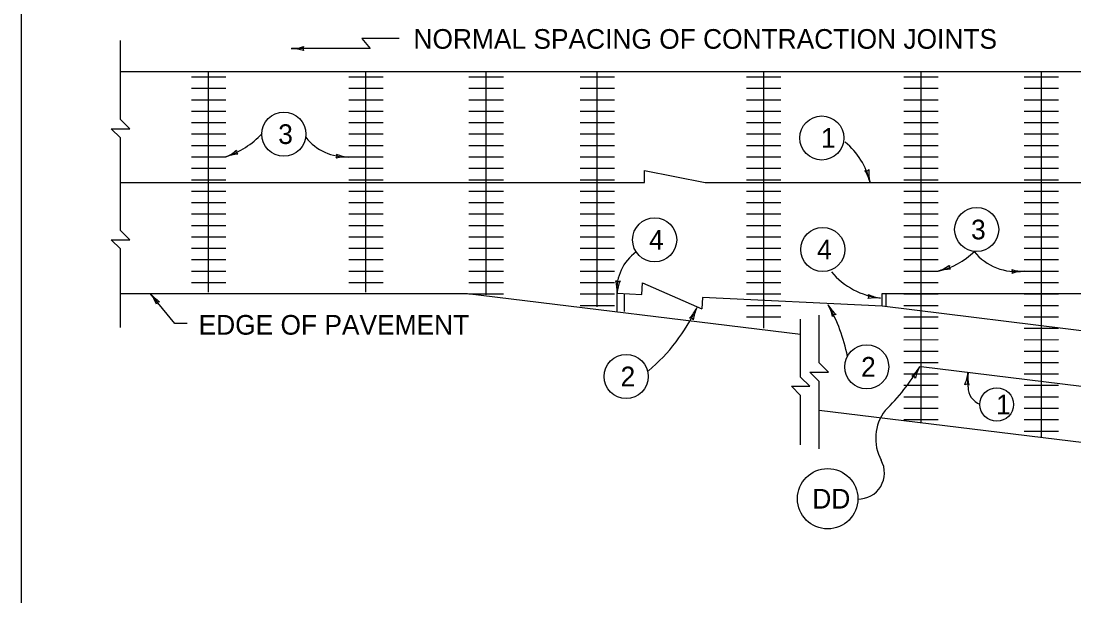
# Model space of a CAD drawing. Extents: x 1007 to 1035.5, y 1000.5 to 1021.5.
# Drawn here: x 1007 to 1017.7, y 1008.17 to 1014.01 of the extents above; entities that cross this region are included whole.
import ezdxf

# ---------------------------------------------------------------- set-up
doc = ezdxf.new("R2010")
doc.units = 0
for name, color, linetype in [('Level 1', 7, 'Continuous'), ('Level 10', 7, 'Continuous'), ('Level 11', 7, 'Continuous'), ('Level 2', 7, 'Continuous')]:
    doc.layers.add(name, color=color, linetype=linetype)

msp = doc.modelspace()

# ---------------------------------------------------------------- linework, layer by layer
at = {"layer": 'Level 1'}
for p, q in [((1008.01, 1013.154), (1008.01, 1013.816)), ((1010.841, 1013.838), (1010.463, 1013.838)), ((1010.463, 1013.838), (1010.548, 1013.734)), ((1010.548, 1013.734), (1009.746, 1013.734)), ((1008.01, 1013.5), (1035.018, 1013.5)), ((1008.906, 1011.256), (1008.906, 1013.5)), ((1010.504, 1011.256), (1010.504, 1013.5)), ((1011.726, 1011.23), (1011.726, 1013.5)), ((1012.854, 1011.107), (1012.854, 1013.5)), ((1014.546, 1010.891), (1014.546, 1013.5)), ((1016.144, 1013.447), (1016.144, 1013.5)), ((1017.366, 1013.447), (1017.366, 1013.5)), ((1008.731, 1013.447), (1009.08, 1013.447)), ((1010.329, 1013.447), (1010.678, 1013.447)), ((1011.551, 1013.447), (1011.9, 1013.447)), ((1012.679, 1013.447), (1013.028, 1013.447)), ((1014.371, 1013.447), (1014.72, 1013.447)), ((1015.969, 1013.447), (1016.318, 1013.447)), ((1016.144, 1009.932), (1016.144, 1013.447)), ((1017.191, 1013.447), (1017.54, 1013.447)), ((1017.366, 1009.782), (1017.366, 1013.447)), ((1008.731, 1013.331), (1009.08, 1013.33)), ((1010.329, 1013.331), (1010.678, 1013.33)), ((1011.551, 1013.331), (1011.9, 1013.33)), ((1012.679, 1013.331), (1013.028, 1013.33)), ((1014.371, 1013.33), (1014.72, 1013.33)), ((1015.969, 1013.33), (1016.318, 1013.33)), ((1017.191, 1013.331), (1017.54, 1013.33)), ((1008.731, 1013.214), (1009.08, 1013.214)), ((1010.329, 1013.214), (1010.678, 1013.214)), ((1011.551, 1013.214), (1011.9, 1013.214)), ((1012.679, 1013.214), (1013.028, 1013.214)), ((1014.371, 1013.214), (1014.72, 1013.214)), ((1015.969, 1013.214), (1016.318, 1013.214)), ((1017.191, 1013.214), (1017.54, 1013.214)), ((1008.731, 1013.098), (1009.08, 1013.098)), ((1010.329, 1013.098), (1010.678, 1013.098)), ((1011.551, 1013.098), (1011.9, 1013.098)), ((1012.679, 1013.098), (1013.028, 1013.098)), ((1014.371, 1013.098), (1014.72, 1013.098)), ((1015.969, 1013.098), (1016.318, 1013.098)), ((1017.191, 1013.098), (1017.54, 1013.098)), ((1008.731, 1012.982), (1009.08, 1012.982)), ((1010.329, 1012.982), (1010.678, 1012.982)), ((1011.551, 1012.982), (1011.9, 1012.982)), ((1012.679, 1012.982), (1013.028, 1012.982)), ((1014.371, 1012.982), (1014.72, 1012.982)), ((1015.969, 1012.982), (1016.318, 1012.982)), ((1017.191, 1012.982), (1017.54, 1012.982)), ((1008.731, 1012.866), (1009.08, 1012.866)), ((1010.329, 1012.866), (1010.678, 1012.866)), ((1011.551, 1012.866), (1011.9, 1012.866)), ((1012.679, 1012.866), (1013.028, 1012.866)), ((1014.371, 1012.866), (1014.72, 1012.866)), ((1015.969, 1012.866), (1016.318, 1012.866)), ((1017.191, 1012.866), (1017.54, 1012.866)), ((1008.731, 1012.75), (1009.08, 1012.75)), ((1010.329, 1012.75), (1010.678, 1012.75)), ((1011.551, 1012.75), (1011.9, 1012.75)), ((1012.679, 1012.75), (1013.028, 1012.75)), ((1014.371, 1012.75), (1014.72, 1012.75)), ((1015.969, 1012.75), (1016.318, 1012.75)), ((1017.191, 1012.75), (1017.54, 1012.75)), ((1008.01, 1012.026), (1008.01, 1012.685)), ((1008.731, 1012.633), (1009.08, 1012.633)), ((1010.329, 1012.633), (1010.678, 1012.633)), ((1011.551, 1012.633), (1011.9, 1012.633)), ((1012.679, 1012.633), (1013.028, 1012.633)), ((1014.371, 1012.633), (1014.72, 1012.633)), ((1015.969, 1012.633), (1016.318, 1012.633)), ((1017.191, 1012.633), (1017.54, 1012.633)), ((1008.731, 1012.517), (1009.08, 1012.517)), ((1010.329, 1012.517), (1010.678, 1012.517)), ((1011.551, 1012.517), (1011.9, 1012.517)), ((1012.679, 1012.517), (1013.028, 1012.517)), ((1014.371, 1012.517), (1014.72, 1012.517)), ((1015.969, 1012.517), (1016.318, 1012.517)), ((1017.191, 1012.517), (1017.54, 1012.517)), ((1008.731, 1012.401), (1009.08, 1012.401)), ((1010.329, 1012.401), (1010.678, 1012.401)), ((1011.551, 1012.401), (1011.9, 1012.401)), ((1012.679, 1012.401), (1013.028, 1012.401)), ((1013.335, 1012.372), (1013.335, 1012.495)), ((1013.335, 1012.495), (1013.95, 1012.372)), ((1014.371, 1012.401), (1014.72, 1012.401)), ((1015.969, 1012.401), (1016.318, 1012.401)), ((1017.191, 1012.401), (1017.54, 1012.401)), ((1008.01, 1012.372), (1013.335, 1012.372)), ((1008.731, 1012.285), (1009.08, 1012.285)), ((1010.329, 1012.285), (1010.678, 1012.285)), ((1011.551, 1012.285), (1011.9, 1012.285)), ((1012.679, 1012.285), (1013.028, 1012.285)), ((1013.95, 1012.372), (1019.05, 1012.372)), ((1014.371, 1012.285), (1014.72, 1012.285)), ((1015.969, 1012.285), (1016.318, 1012.285)), ((1017.191, 1012.285), (1017.54, 1012.285)), ((1008.731, 1012.169), (1009.08, 1012.169)), ((1010.329, 1012.169), (1010.678, 1012.169)), ((1011.551, 1012.169), (1011.9, 1012.169)), ((1012.679, 1012.169), (1013.028, 1012.169)), ((1014.371, 1012.169), (1014.72, 1012.169)), ((1015.969, 1012.169), (1016.318, 1012.169)), ((1017.191, 1012.169), (1017.54, 1012.169)), ((1008.731, 1012.053), (1009.08, 1012.053)), ((1010.329, 1012.053), (1010.678, 1012.053)), ((1011.551, 1012.053), (1011.9, 1012.053)), ((1012.679, 1012.053), (1013.028, 1012.053)), ((1014.371, 1012.052), (1014.72, 1012.053)), ((1015.969, 1012.052), (1016.318, 1012.053)), ((1017.191, 1012.053), (1017.54, 1012.053)), ((1008.731, 1011.936), (1009.08, 1011.936)), ((1010.329, 1011.936), (1010.678, 1011.936)), ((1011.551, 1011.936), (1011.9, 1011.936)), ((1012.679, 1011.936), (1013.028, 1011.936)), ((1014.371, 1011.936), (1014.72, 1011.936)), ((1015.969, 1011.936), (1016.318, 1011.936)), ((1017.191, 1011.936), (1017.54, 1011.936)), ((1008.731, 1011.82), (1009.08, 1011.82)), ((1010.329, 1011.82), (1010.678, 1011.82)), ((1011.551, 1011.82), (1011.9, 1011.82)), ((1012.679, 1011.82), (1013.028, 1011.82)), ((1014.371, 1011.82), (1014.72, 1011.82)), ((1015.969, 1011.82), (1016.318, 1011.82)), ((1017.191, 1011.82), (1017.54, 1011.82)), ((1008.731, 1011.704), (1009.08, 1011.704)), ((1010.329, 1011.704), (1010.678, 1011.704)), ((1011.551, 1011.704), (1011.9, 1011.704)), ((1012.679, 1011.704), (1013.028, 1011.704)), ((1014.371, 1011.704), (1014.72, 1011.704)), ((1015.969, 1011.704), (1016.318, 1011.704)), ((1017.191, 1011.704), (1017.54, 1011.704)), ((1008.01, 1010.898), (1008.01, 1011.557)), ((1008.731, 1011.588), (1009.08, 1011.588)), ((1010.329, 1011.588), (1010.678, 1011.588)), ((1011.551, 1011.588), (1011.9, 1011.588)), ((1012.679, 1011.588), (1013.028, 1011.588)), ((1014.371, 1011.588), (1014.72, 1011.588)), ((1015.969, 1011.588), (1016.318, 1011.588)), ((1017.191, 1011.588), (1017.54, 1011.588)), ((1008.731, 1011.472), (1009.08, 1011.472)), ((1010.329, 1011.472), (1010.678, 1011.472)), ((1011.551, 1011.472), (1011.9, 1011.472)), ((1012.679, 1011.472), (1013.028, 1011.472)), ((1014.371, 1011.472), (1014.72, 1011.472)), ((1015.969, 1011.472), (1016.318, 1011.472)), ((1017.191, 1011.472), (1017.54, 1011.472)), ((1008.731, 1011.355), (1009.08, 1011.355)), ((1010.329, 1011.355), (1010.678, 1011.355)), ((1011.551, 1011.355), (1011.9, 1011.355)), ((1012.679, 1011.355), (1013.028, 1011.355)), ((1013.308, 1011.235), (1013.314, 1011.351)), ((1013.314, 1011.351), (1013.917, 1011.087)), ((1014.371, 1011.355), (1014.72, 1011.355)), ((1015.969, 1011.355), (1016.318, 1011.355)), ((1017.191, 1011.355), (1017.54, 1011.355)), ((1008.01, 1011.244), (1011.536, 1011.244)), ((1008.562, 1010.938), (1008.313, 1011.244)), ((1011.536, 1011.244), (1014.92, 1010.829)), ((1011.551, 1011.239), (1011.9, 1011.239)), ((1012.679, 1011.239), (1013.028, 1011.239)), ((1013.055, 1011.059), (1013.055, 1011.248)), ((1013.055, 1011.248), (1013.308, 1011.235)), ((1013.13, 1011.059), (1013.13, 1011.244)), ((1014.371, 1011.239), (1014.72, 1011.239)), ((1015.75, 1011.117), (1015.75, 1011.244)), ((1015.75, 1011.244), (1018.946, 1011.244)), ((1015.79, 1011.112), (1015.79, 1011.244)), ((1015.969, 1011.239), (1016.318, 1011.239)), ((1017.191, 1011.239), (1017.54, 1011.239)), ((1012.679, 1011.123), (1013.028, 1011.123)), ((1013.923, 1011.203), (1013.917, 1011.087)), ((1013.923, 1011.206), (1015.75, 1011.117)), ((1014.372, 1011.123), (1014.72, 1011.123)), ((1015.75, 1011.117), (1018.886, 1010.732)), ((1015.97, 1011.123), (1016.318, 1011.123)), ((1017.192, 1011.123), (1017.54, 1011.123)), ((1014.372, 1011.007), (1014.72, 1011.007)), ((1015.108, 1010.678), (1015.108, 1011.024)), ((1015.97, 1011.007), (1016.318, 1011.007)), ((1017.192, 1011.007), (1017.54, 1011.007)), ((1008.687, 1010.938), (1008.562, 1010.938)), ((1014.92, 1010.535), (1014.92, 1010.982)), ((1015.97, 1010.891), (1016.318, 1010.891)), ((1017.192, 1010.891), (1017.54, 1010.891)), ((1015.97, 1010.774), (1016.318, 1010.775)), ((1017.192, 1010.774), (1017.54, 1010.775)), ((1015.97, 1010.658), (1016.318, 1010.658)), ((1017.192, 1010.658), (1017.54, 1010.658)), ((1015.97, 1010.542), (1016.318, 1010.542)), ((1016.144, 1010.5), (1019.083, 1010.139)), ((1017.192, 1010.542), (1017.54, 1010.542)), ((1015.97, 1010.426), (1016.318, 1010.426)), ((1017.192, 1010.426), (1017.54, 1010.426)), ((1015.97, 1010.31), (1016.318, 1010.31)), ((1017.192, 1010.31), (1017.54, 1010.31)), ((1015.108, 1009.663), (1015.108, 1010.209)), ((1015.97, 1010.193), (1016.318, 1010.193)), ((1017.192, 1010.193), (1017.54, 1010.194)), ((1014.92, 1009.706), (1014.92, 1010.066)), ((1015.108, 1010.059), (1027.369, 1008.554)), ((1015.97, 1010.077), (1016.319, 1010.077)), ((1017.192, 1010.077), (1017.54, 1010.077)), ((1015.97, 1009.961), (1016.319, 1009.961)), ((1017.192, 1009.961), (1017.541, 1009.961)), ((1017.192, 1009.845), (1017.541, 1009.845))]:
    msp.add_line(p, q, dxfattribs=at)
for points in [[(1008.01, 1012.685), (1008.01, 1012.825), (1007.916, 1012.919), (1008.104, 1012.919), (1008.01, 1013.013), (1008.01, 1013.154)], [(1008.01, 1011.557), (1008.01, 1011.697), (1007.916, 1011.791), (1008.104, 1011.791), (1008.01, 1011.885), (1008.01, 1012.026)], [(1015.108, 1010.209), (1015.108, 1010.35), (1015.015, 1010.443), (1015.202, 1010.443), (1015.108, 1010.537), (1015.108, 1010.678)], [(1014.92, 1010.066), (1014.92, 1010.207), (1014.827, 1010.301), (1015.014, 1010.301), (1014.92, 1010.394), (1014.92, 1010.535)]]:
    msp.add_lwpolyline(points, dxfattribs=at)
for centre, radius in [((1009.67, 1012.864), 0.224), ((1015.135, 1012.825), 0.224), ((1016.709, 1011.894), 0.224), ((1013.437, 1011.79), 0.224), ((1015.145, 1011.691), 0.224), ((1015.592, 1010.498), 0.224), ((1013.148, 1010.4), 0.224), ((1016.913, 1010.115), 0.171), ((1015.195, 1009.157), 0.307)]:
    msp.add_circle(centre, radius, dxfattribs=at)
for centre, radius, start, end in [((1009.746, 1014.125), 0.391, 269.9878, 270), ((1009.746, 1014.125), 0.391, 270, 288.6688), ((1009.746, 1013.343), 0.391, 71.3472, 89.9939), ((1009.894, 1013.734), 0.0313, 138.7746, 220.8913), ((1008.809, 1013.457), 0.867, 288.1961, 317.4774), ((1010.304, 1013.16), 0.527, 218.55, 272.7937), ((1014.911, 1012.216), 0.731, 12.81, 50.669), ((1008.93, 1012.993), 0.391, 292.7015, 311.3702), ((1008.93, 1012.993), 0.391, 292.6892, 292.7015), ((1009.231, 1012.271), 0.391, 94.0486, 112.6953), ((1009.218, 1012.689), 0.0313, 161.4761, 243.5927), ((1010.181, 1012.642), 0.0313, 314.2428, 36.3595), ((1010.298, 1012.24), 0.391, 85.4682, 104.1369), ((1010.36, 1013.02), 0.391, 246.8153, 265.4621), ((1010.298, 1012.24), 0.391, 85.4559, 85.4682), ((1015.588, 1012.522), 0.0313, 242.6153, 324.732), ((1016.003, 1012.471), 0.391, 175.1879, 193.8346), ((1015.244, 1012.284), 0.391, 13.8407, 32.5095), ((1015.244, 1012.284), 0.391, 13.8285, 13.8407), ((1013.53, 1011.282), 0.477, 126.1485, 184.1682), ((1016.129, 1012.263), 0.814, 283.4457, 313.3123), ((1017.114, 1012.022), 0.556, 219.1443, 277.9602), ((1015.815, 1011.954), 0.761, 220.1232, 263.7238), ((1017.043, 1011.465), 0.0313, 321.2493, 43.366), ((1017.175, 1011.862), 0.391, 253.8219, 272.4686), ((1017.208, 1011.081), 0.391, 92.4747, 111.1435), ((1017.208, 1011.081), 0.391, 92.4625, 92.4747), ((1008.616, 1011.491), 0.391, 219.1479, 237.8167), ((1008.01, 1010.997), 0.391, 20.4951, 39.1418), ((1008.616, 1011.491), 0.391, 219.1357, 219.1479), ((1015.584, 1011.216), 0.0313, 311.789, 33.9057), ((1015.779, 1011.586), 0.391, 244.3615, 263.0083), ((1008.407, 1011.129), 0.0313, 87.9225, 170.0392), ((1013.778, 1010.298), 1.646, 10.7262, 30.2386), ((1015.536, 1011.326), 0.391, 210.5792, 229.248), ((1014.863, 1010.928), 0.391, 11.9264, 30.5731), ((1015.536, 1011.326), 0.391, 210.567, 210.5792), ((1015.684, 1010.809), 0.391, 83.0144, 101.6832), ((1015.684, 1010.809), 0.391, 83.0022, 83.0144), ((1012.124, 1011.924), 1.928, 310.4673, 334.6086), ((1013.513, 1011.267), 0.391, 315.6703, 334.3171), ((1014.218, 1010.928), 0.391, 154.3232, 172.992), ((1014.218, 1010.928), 0.391, 154.311, 154.3232), ((1015.275, 1010.999), 0.0313, 79.3538, 161.4705), ((1013.801, 1010.964), 0.0313, 23.0978, 105.2145), ((1014.207, 1011.661), 2.248, 314.3596, 328.9279), ((1015.796, 1010.7), 0.391, 310.8133, 329.4601), ((1016.469, 1010.303), 0.391, 149.4662, 168.135), ((1016.469, 1010.303), 0.391, 149.454, 149.4662), ((1016.057, 1010.373), 0.0313, 18.2408, 100.3575), ((1016.232, 1010.478), 0.391, 335.3095, 353.9562), ((1017.219, 1010.365), 0.603, 173.1729, 186.8271), ((1017.01, 1010.396), 0.391, 173.9623, 192.6311), ((1017.01, 1010.396), 0.391, 173.9501, 173.9623), ((1016.605, 1010.289), 0.0313, 42.7369, 124.8536), ((1016.814, 1010.296), 0.193, 180.5584, 248.1479), ((1016.154, 1009.77), 0.471, 142.8662, 208.1562), ((1015.506, 1009.419), 0.266, 269.0054, 29.0404)]:
    msp.add_arc(centre, radius, start, end, dxfattribs=at)
at = {"layer": 'Level 10'}
msp.add_line((1007, 1021.5), (1007, 1000.5), dxfattribs=at)
at = {"layer": 'Level 11'}
msp.add_lwpolyline([(1007, 1000.5), (1035.5, 1000.5), (1035.5, 1021.5), (1007, 1021.5)], close=True, dxfattribs=at)
at = {"layer": 'Level 2'}
for centre, radius, start, end in [((1016.198, 1011.844), 0.391, 287.8043, 306.4731), ((1016.438, 1011.099), 0.391, 89.1514, 107.7982), ((1016.198, 1011.844), 0.391, 287.792, 287.8043), ((1016.46, 1011.517), 0.0313, 156.5789, 238.6956), ((1013.067, 1011.396), 0.0313, 224.267, 306.3836), ((1012.665, 1011.278), 0.391, 355.4924, 14.1611), ((1013.445, 1011.217), 0.391, 156.8395, 175.4862), ((1012.665, 1011.278), 0.391, 355.4801, 355.4924)]:
    msp.add_arc(centre, radius, start, end, dxfattribs=at)

# ---------------------------------------------------------------- texts
at = {"layer": 'Level 1'}
for s, p in [('NORMAL SPACING OF CONTRACTION JOINTS', (1010.987, 1013.732)), ('3', (1009.613, 1012.764)), ('1', (1015.127, 1012.725)), ('3', (1016.652, 1011.794)), ('4', (1013.38, 1011.69)), ('4', (1015.088, 1011.591)), ('EDGE OF PAVEMENT', (1008.804, 1010.825)), ('2', (1015.535, 1010.398)), ('2', (1013.091, 1010.3)), ('1', (1016.906, 1010.015)), ('DD', (1015.039, 1009.057))]:
    msp.add_text(s, height=0.2, dxfattribs=at).set_placement(p)

doc.saveas('drawing.dxf')
